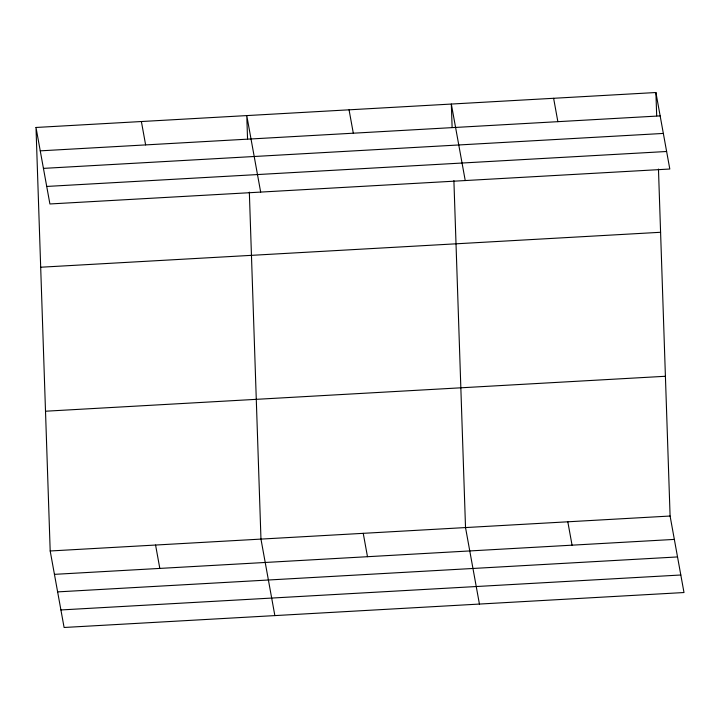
<?xml version="1.0" encoding="UTF-8"?>
<svg xmlns="http://www.w3.org/2000/svg" width="720" height="720" viewBox="0 0 720 720"><rect width="100%" height="100%" fill="white"/><g stroke="black" fill="none" stroke-linecap="round" stroke-linejoin="round"><path stroke-width="1.08" d="M36 127.467L655.902 92.52L669.807 169.02L49.905 203.967L36 127.467L50.193 550.98L64.098 627.48L684 592.533L670.095 516.033L658.467 169.056M40.248 150.849L660.15 115.902M43.434 168.381L663.336 133.434M46.719 186.444L666.621 151.497M40.68 267.228L660.591 232.281M45.513 411.219L665.415 376.272M50.193 550.98L670.095 516.033M54.441 574.353L674.343 539.406M57.627 591.885L677.529 556.938M60.912 609.948L680.814 575.001M553.617 98.289L557.865 121.662M567.81 521.793L572.058 545.166M465.237 180.558L451.332 104.058L452.115 127.35M479.43 604.062L465.525 527.562L453.897 180.594M349.056 109.827L353.304 133.2M363.24 533.331L367.488 556.704M260.667 192.087L246.771 115.587L247.545 138.879M274.86 615.591L260.964 539.091L249.336 192.123M141.381 121.527L145.629 144.9M155.574 545.031L159.822 568.413M655.902 92.52L656.685 115.821"/></g></svg>
